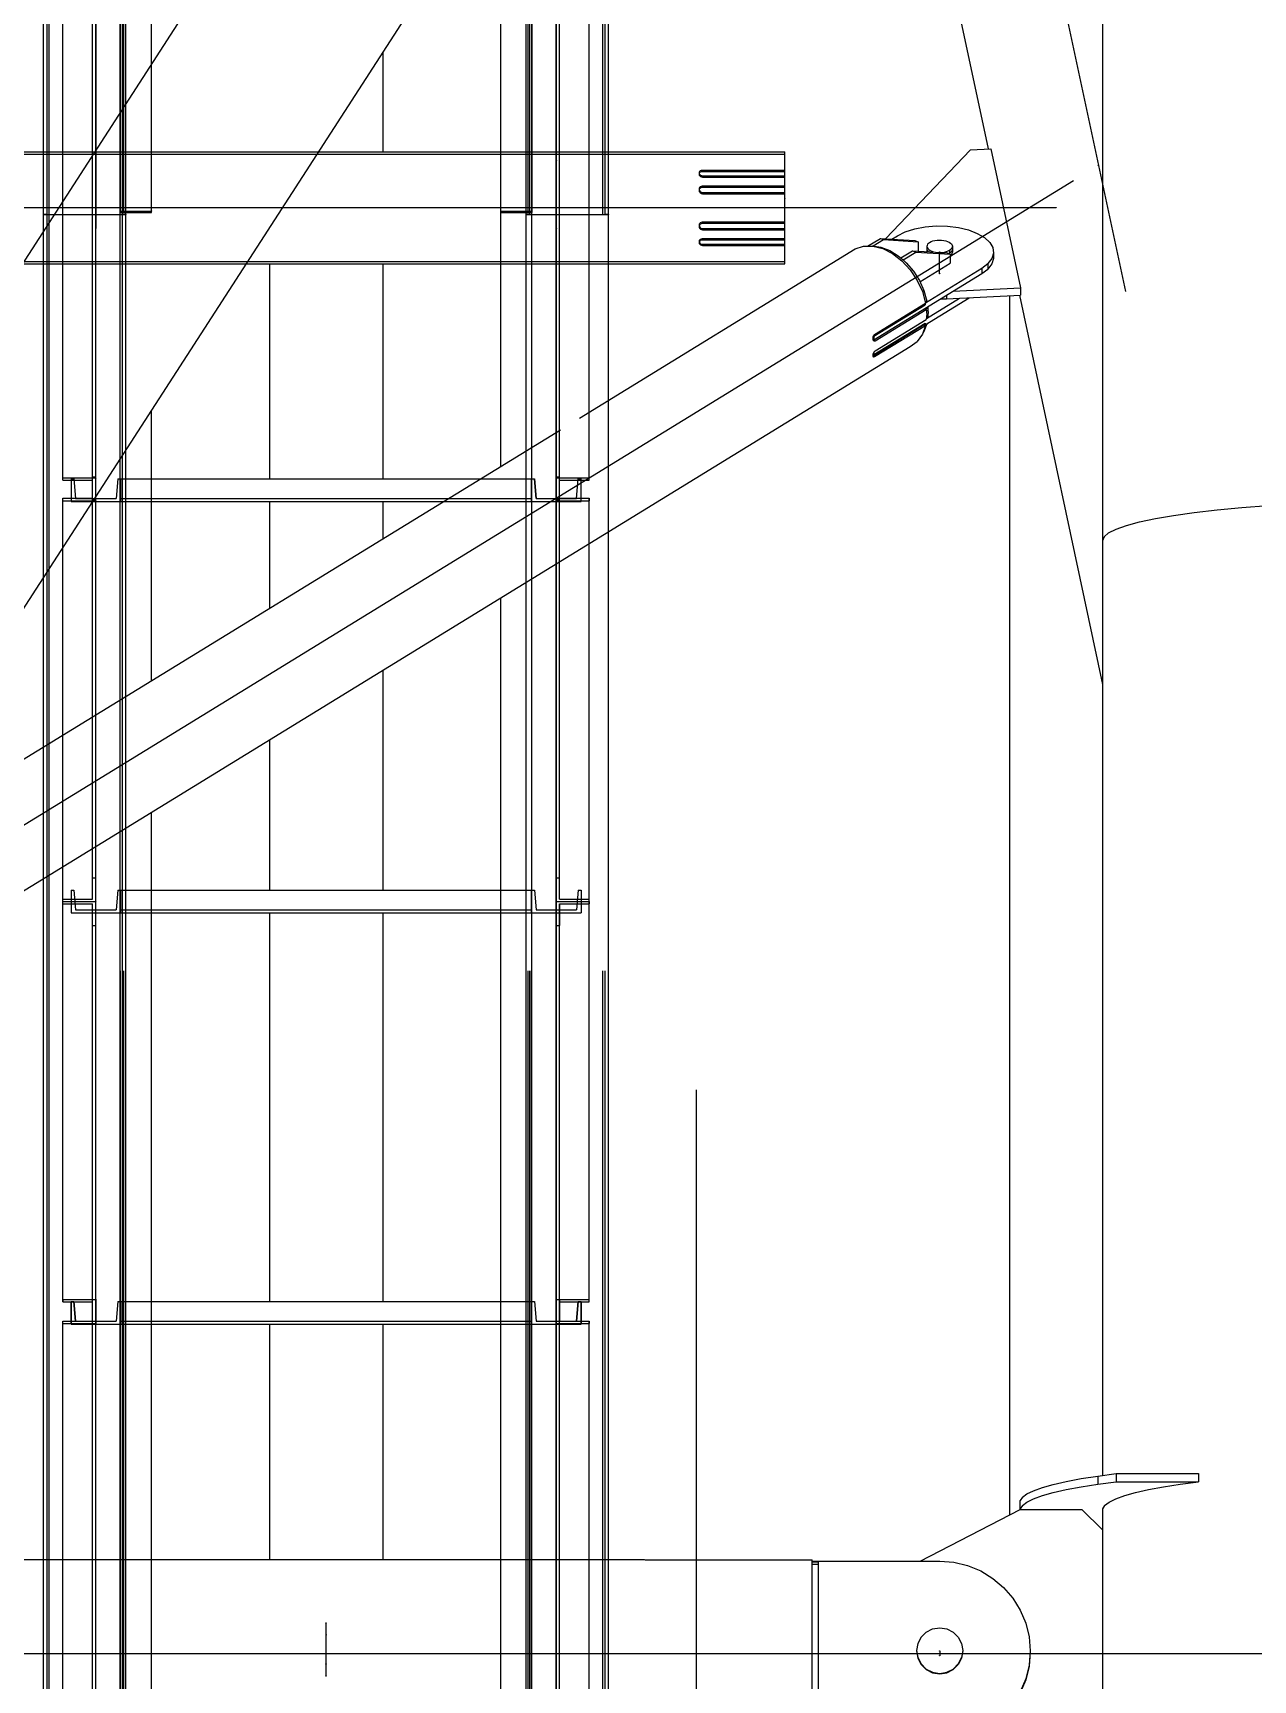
# Model space of a CAD drawing. Header units: millimetres. Extents: x 150209.93 to 150215.05, y 136675.65 to 136679.93.
# Drawn here: x 150213.5472 to 150213.6065, y 136678.7776 to 136678.8577 of the extents above; entities that cross this region are included whole.
import ezdxf

# ---------------------------------------------------------------- set-up
doc = ezdxf.new("R2010")
doc.units = ezdxf.units.MM
doc.header["$LTSCALE"] = 0.25
for name, pattern in [('CENTER', [50.8, 31.75, -6.35, 6.35, -6.35]), ('XKITLINE00', [0]), ('XKITLINE02', [4, 2, -2]), ('XKITLINE03', [6, 3, -1, 1, -1])]:
    doc.linetypes.add(name, pattern=pattern)

# ---------------------------------------------------------------- blocks, each defined once
blk = doc.blocks.new('çatıı')
at = {"color": 116, "linetype": 'XKITLINE02', "true_color": 0x136734}
for p, q in [((23097.15, 16090.12), (23097.15, 17150.24)), ((23097.68, 16090.06), (23097.68, 17150.18)), ((23114.92, 16090.06), (23114.92, 17150.18)), ((23115, 16090.89), (23115, 17151.06)), ((23115, 16090.52), (23115, 17150.7)), ((23115.45, 16090.12), (23115.45, 17150.24)), ((23115.85, 16090.86), (23115.85, 17151.04)), ((23115.85, 16090.55), (23115.85, 17150.72)), ((23122.5, 16090.87), (23122.5, 17150.72)), ((23207.5, 16090.89), (23207.47, 17151.06)), ((23207.5, 16090.54), (23207.47, 17150.72)), ((23207.5, 16090.87), (23207.47, 17150.72)), ((23214.15, 16090.86), (23214.12, 17151.04)), ((23214.15, 16090.55), (23214.12, 17150.73)), ((23214.53, 16090.12), (23214.53, 17150.24)), ((23215, 16090.52), (23214.96, 17150.7)), ((23215, 16090.89), (23214.97, 17151.06)), ((23215.06, 16090.06), (23215.06, 17150.18)), ((23232.3, 16090.06), (23232.3, 17150.18)), ((23232.83, 16090.12), (23232.83, 17150.24)), ((23101, 16025.47), (23101, 16143.63)), ((23108.2, 16020.76), (23108.2, 16143.1)), ((23109, 16020.76), (23109, 16143.63)), ((23220.98, 16020.76), (23220.98, 16141.54)), ((23221.78, 16020.76), (23221.78, 16143.1)), ((23228.98, 16025.47), (23228.98, 16143.63)), ((23122.5, 16090.52), (23122.5, 16126.61)), ((23116.3, 16090.05), (23116.3, 16117.02)), ((23053.45, 16104.71), (23276.53, 16104.71)), ((23096.3, 16105.31), (23163.13, 16105.31)), ((23207.49, 16105.31), (23233.68, 16105.31)), ((23255.84, 16100.56), (23255.72, 16100.37)), ((23255.84, 16100.56), (23256.03, 16100.71)), ((23256.03, 16100.71), (23256.26, 16100.8)), ((23256.26, 16100.8), (23256.53, 16100.84)), ((23256.26, 16100.5), (23256.53, 16100.53)), ((23256.53, 16100.84), (23276.53, 16100.84)), ((23256.53, 16100.84), (23256.53, 16100.53)), ((23256.53, 16100.53), (23276.53, 16100.53)), ((23255.72, 16100.37), (23255.68, 16100.15)), ((23255.68, 16100.15), (23255.72, 16099.94)), ((23255.68, 16100.15), (23255.68, 16099.86)), ((23255.72, 16100.08), (23255.68, 16099.86)), ((23255.68, 16099.86), (23255.72, 16099.64)), ((23255.84, 16100.27), (23255.72, 16100.08)), ((23255.72, 16099.94), (23255.84, 16099.74)), ((23255.84, 16099.45), (23255.72, 16099.64)), ((23255.84, 16096.68), (23255.72, 16096.46)), ((23255.84, 16100.27), (23255.99, 16100.4)), ((23255.84, 16099.74), (23256.03, 16099.59)), ((23255.84, 16099.45), (23256.03, 16099.3)), ((23255.84, 16096.68), (23256.03, 16096.86)), ((23255.84, 16096.39), (23256.03, 16096.56)), ((23255.99, 16100.4), (23256.03, 16100.42)), ((23256.03, 16100.42), (23256.26, 16100.5)), ((23256.03, 16099.59), (23256.26, 16099.49)), ((23256.03, 16099.3), (23256.26, 16099.2)), ((23256.03, 16096.86), (23256.26, 16096.97)), ((23256.03, 16096.56), (23256.26, 16096.68)), ((23256.26, 16099.49), (23256.53, 16099.45)), ((23256.26, 16099.49), (23256.26, 16099.2)), ((23256.26, 16099.2), (23256.53, 16099.16)), ((23256.26, 16096.97), (23256.53, 16097.01)), ((23256.26, 16096.97), (23256.26, 16096.68)), ((23256.26, 16096.68), (23256.53, 16096.72)), ((23256.53, 16099.45), (23276.53, 16099.45)), ((23256.53, 16099.45), (23256.53, 16099.16)), ((23256.53, 16099.16), (23276.53, 16099.16)), ((23256.53, 16097.01), (23256.53, 16096.72)), ((23256.53, 16097.01), (23276.53, 16097.01)), ((23256.53, 16096.72), (23276.53, 16096.72)), ((23276.53, 16093.94), (23276.53, 16099.56)), ((23255.72, 16096.46), (23255.68, 16096.22)), ((23255.68, 16096.22), (23255.68, 16095.93)), ((23255.68, 16096.22), (23255.72, 16095.97)), ((23255.72, 16096.17), (23255.68, 16095.93)), ((23255.68, 16095.93), (23255.72, 16095.68)), ((23255.84, 16096.39), (23255.72, 16096.17)), ((23255.72, 16095.97), (23255.84, 16095.75)), ((23255.72, 16095.68), (23255.84, 16095.46)), ((23255.84, 16095.75), (23256.03, 16095.58)), ((23255.84, 16095.46), (23255.99, 16095.32)), ((23255.99, 16095.32), (23256.03, 16095.28)), ((23256.03, 16095.58), (23256.26, 16095.49)), ((23256.03, 16095.28), (23256.26, 16095.16)), ((23256.26, 16095.49), (23256.53, 16095.42)), ((23256.26, 16095.16), (23256.53, 16095.11)), ((23256.53, 16095.42), (23256.53, 16095.11)), ((23256.53, 16095.42), (23276.53, 16095.42)), ((23256.53, 16095.11), (23276.53, 16095.11)), ((23276.53, 16090.92), (23276.53, 16095.11)), ((23276.53, 16093.94), (23276.53, 16093.84)), ((23096.3, 16090.12), (23097.15, 16090.12)), ((23096.3, 16090.12), (23096.3, 16090.05)), ((23096.3, 16090.12), (23097.15, 16090.12)), ((23096.3, 16090.12), (23096.3, 16090.05)), ((23097.15, 16090.12), (23097.68, 16090.06)), ((23097.15, 16090.12), (23097.68, 16090.06)), ((23097.15, 15700.4), (23097.15, 16090.12)), ((23097.68, 16090.06), (23114.92, 16090.06)), ((23097.68, 16090.06), (23114.92, 16090.06)), ((23097.68, 15699.87), (23097.68, 16090.06)), ((23098.87, 16090.05), (23116.3, 16090.05)), ((23098.87, 16090.05), (23116.3, 16090.05)), ((23114.92, 16090.06), (23115.45, 16090.12)), ((23114.92, 16090.06), (23115.45, 16090.12)), ((23114.92, 15682.64), (23114.92, 16090.06)), ((23115, 16090.89), (23122.5, 16090.89)), ((23115, 16090.89), (23115, 16090.52)), ((23115, 15406.22), (23115, 16090.89)), ((23115, 16090.89), (23122.5, 16090.89)), ((23115, 16090.52), (23122.5, 16090.52)), ((23115.45, 16090.12), (23116.3, 16090.12)), ((23115.45, 16090.12), (23116.3, 16090.12)), ((23115.45, 15682.1), (23115.45, 16090.12)), ((23115.85, 15406.22), (23115.85, 16090.89)), ((23115.85, 16090.86), (23122.5, 16090.87)), ((23115.85, 16090.86), (23115.85, 16090.55)), ((23115.85, 16090.55), (23122.5, 16090.54)), ((23116.3, 16090.12), (23116.3, 16090.05)), ((23116.3, 15940.91), (23116.3, 16090.12)), ((23122.5, 16090.89), (23122.5, 16090.87)), ((23122.5, 15406.22), (23122.5, 16090.89)), ((23122.5, 16090.54), (23122.5, 16090.52)), ((23207.48, 16090.89), (23214.98, 16090.89)), ((23207.5, 16090.89), (23207.5, 16090.87)), ((23207.5, 16090.89), (23215, 16090.89)), ((23207.5, 16090.87), (23214.15, 16090.86)), ((23207.5, 16090.54), (23214.15, 16090.55)), ((23207.5, 16090.54), (23207.5, 16090.52)), ((23213.68, 16090.52), (23215, 16090.52)), ((23213.68, 16090.12), (23214.53, 16090.12)), ((23213.68, 16090.12), (23213.68, 16090.05)), ((23213.68, 16090.12), (23214.53, 16090.12)), ((23213.68, 16090.05), (23213.68, 16090.12)), ((23214.13, 15406.22), (23214.13, 16090.89)), ((23214.15, 16090.86), (23214.15, 16090.55)), ((23214.53, 16090.12), (23215.06, 16090.06)), ((23214.53, 16090.12), (23215.06, 16090.06)), ((23214.53, 15406.22), (23214.53, 16090.12)), ((23214.98, 15406.22), (23214.98, 16090.89)), ((23215, 16090.89), (23215, 16090.52)), ((23215.06, 16090.06), (23232.3, 16090.06)), ((23215.06, 16090.06), (23232.3, 16090.06)), ((23215.06, 15406.22), (23215.06, 16090.06)), ((23232.3, 16090.06), (23232.83, 16090.12)), ((23232.3, 16090.06), (23232.83, 16090.12)), ((23232.3, 15406.22), (23232.3, 16090.06)), ((23232.83, 16090.12), (23233.68, 16090.12)), ((23232.83, 16090.12), (23233.68, 16090.12)), ((23232.83, 15406.22), (23232.83, 16090.12)), ((23233.68, 16090.12), (23233.68, 16090.05)), ((23233.68, 16090.05), (23233.68, 16090.12)), ((23276.53, 16090.89), (23276.53, 16090.92)), ((23276.53, 16087.94), (23276.53, 16089.52)), ((23096.3, 16001.91), (23096.3, 16086.07)), ((23255.72, 16087.68), (23255.68, 16087.44)), ((23255.68, 16087.44), (23255.7, 16087.29)), ((23255.68, 16087.44), (23255.68, 16087.14)), ((23255.72, 16087.68), (23255.84, 16087.9)), ((23255.84, 16087.9), (23255.99, 16088.04)), ((23256.03, 16088.08), (23255.99, 16088.04)), ((23256.03, 16088.08), (23256.26, 16088.2)), ((23256.26, 16088.2), (23256.53, 16088.25)), ((23256.53, 16088.25), (23276.53, 16088.25)), ((23256.53, 16088.25), (23256.53, 16087.94)), ((23276.53, 16086.65), (23276.53, 16086.71)), ((23255.72, 16083.72), (23255.68, 16083.5)), ((23255.68, 16083.5), (23255.7, 16083.36)), ((23255.68, 16083.5), (23255.68, 16083.21)), ((23255.84, 16083.91), (23255.72, 16083.72)), ((23255.84, 16083.91), (23256.03, 16084.07)), ((23256.01, 16082.66), (23256.03, 16082.65)), ((23256.03, 16084.07), (23256.26, 16084.16)), ((23256.26, 16084.16), (23256.53, 16084.2)), ((23256.26, 16084.16), (23256.26, 16083.87)), ((23256.53, 16084.2), (23276.53, 16084.2)), ((23256.53, 16084.2), (23256.53, 16083.91)), ((23276.53, 16083.91), (23276.53, 16084.15)), ((23053.45, 16078.65), (23276.53, 16078.65)), ((23091.12, 16078.05), (23145.51, 16078.05)), ((23207.48, 16078.05), (23233.68, 16078.05)), ((23276.53, 16079.06), (23276.53, 16079.15)), ((23233.68, 16012.92), (23233.68, 16041.92)), ((23213.68, 16000.65), (23213.68, 16032.63)), ((23207.48, 15406.22), (23207.48, 16028.83)), ((23101, 16026), (23109, 16026)), ((23101, 16025.47), (23108.2, 16025.47)), ((23103, 16025.78), (23103.68, 16025.78)), ((23103, 16025.78), (23103, 16020.28)), ((23103, 16025.78), (23103, 16020.28)), ((23103.68, 16025.78), (23104.06, 16020.98)), ((23103.68, 16025.78), (23104.06, 16020.98)), ((23108.2, 15923.61), (23108.2, 16026.28)), ((23108.2, 16026.28), (23109, 16026.28)), ((23109, 15923.03), (23109, 16026.28)), ((23114.32, 16025.78), (23113.94, 16020.98)), ((23114.32, 16025.78), (23113.94, 16020.98)), ((23114.32, 16025.78), (23115, 16025.78)), ((23115, 16025.78), (23115, 16020.28)), ((23115, 16025.78), (23115, 16020.28)), ((23115, 16020.28), (23115, 16025.78)), ((23115, 16025.78), (23122.5, 16025.78)), ((23202.51, 16025.78), (23214.98, 16025.78)), ((23214.98, 16020.28), (23214.98, 16025.78)), ((23214.98, 16025.78), (23215.66, 16025.78)), ((23214.98, 16020.28), (23214.98, 16025.78)), ((23214.98, 16020.28), (23214.98, 16025.78)), ((23215.66, 16025.78), (23216.04, 16020.98)), ((23216.04, 16020.98), (23215.66, 16025.78)), ((23220.98, 16020.48), (23220.98, 16026.28)), ((23220.98, 16026.28), (23221.78, 16026.28)), ((23220.98, 15928.83), (23220.98, 16026.28)), ((23220.98, 16026), (23228.98, 16026)), ((23221.78, 16021.06), (23221.78, 16026.28)), ((23221.78, 15923.61), (23221.78, 16026.28)), ((23221.78, 16025.47), (23228.98, 16025.47)), ((23225.92, 16020.98), (23226.3, 16025.78)), ((23225.92, 16020.98), (23226.3, 16025.78)), ((23226.3, 16025.78), (23226.98, 16025.78)), ((23226.98, 16020.28), (23226.98, 16025.78)), ((23226.98, 16020.28), (23226.98, 16025.78)), ((23101, 15923.03), (23101, 16021.06)), ((23101, 16021.06), (23108.2, 16021.06)), ((23101, 16020.47), (23109, 16020.47)), ((23104.06, 16020.98), (23113.94, 16020.98)), ((23108.2, 16020.76), (23109, 16020.76)), ((23115, 16020.98), (23214.98, 16020.98)), ((23216.04, 16020.98), (23225.92, 16020.98)), ((23220.98, 16020.76), (23221.78, 16020.76)), ((23220.98, 16020.48), (23228.98, 16020.48)), ((23220.98, 15923.03), (23220.98, 16020.48)), ((23221.78, 16021.06), (23228.98, 16021.06)), ((23228.98, 16021.06), (23228.98, 16020.48)), ((23228.98, 15923.03), (23228.98, 16021.06)), ((23103, 16020.28), (23115, 16020.28)), ((23115, 16020.28), (23122.5, 16020.28)), ((23193.54, 16020.28), (23214.98, 16020.28)), ((23214.98, 16020.28), (23226.98, 16020.28)), ((23122.5, 15406.22), (23122.5, 15976.69)), ((23116.3, 15940.91), (23116.3, 15972.89)), ((23096.3, 15928.64), (23096.3, 15960.62)), ((23108.2, 15928.83), (23109, 15928.83)), ((23220.98, 15928.83), (23220.98, 15923.03)), ((23220.98, 15928.83), (23221.78, 15928.83)), ((23103, 15925.78), (23103.68, 15925.78)), ((23103, 15925.78), (23103, 15920.28)), ((23103, 15925.78), (23103, 15920.28)), ((23103.68, 15925.78), (23104.06, 15920.98)), ((23103.68, 15925.78), (23104.06, 15920.98)), ((23114.32, 15925.78), (23113.94, 15920.98)), ((23114.32, 15925.78), (23113.94, 15920.98)), ((23114.32, 15925.78), (23115, 15925.78)), ((23115, 15925.78), (23115, 15920.28)), ((23115, 15925.78), (23115, 15920.28)), ((23115, 15920.28), (23115, 15925.78)), ((23115, 15925.78), (23122.5, 15925.78)), ((23207.48, 15925.78), (23214.98, 15925.78)), ((23214.98, 15925.78), (23214.98, 15920.28)), ((23214.98, 15925.78), (23215.66, 15925.78)), ((23214.98, 15925.78), (23214.98, 15920.28)), ((23214.98, 15920.28), (23214.98, 15925.78)), ((23215.66, 15925.78), (23216.04, 15920.98)), ((23215.66, 15925.78), (23216.04, 15920.98)), ((23226.3, 15925.78), (23225.92, 15920.98)), ((23226.3, 15925.78), (23225.92, 15920.98)), ((23226.3, 15925.78), (23226.98, 15925.78)), ((23226.98, 15925.78), (23226.98, 15920.28)), ((23226.98, 15925.78), (23226.98, 15920.28)), ((23101, 15923.61), (23108.2, 15923.61)), ((23101, 15825.71), (23101, 15923.03)), ((23101, 15923.03), (23109, 15923.03)), ((23101, 15923.03), (23109, 15923.03)), ((23101, 15922.44), (23108.2, 15922.44)), ((23104.06, 15920.98), (23113.94, 15920.98)), ((23108.2, 15820.46), (23108.2, 15922.44)), ((23109, 15820.46), (23109, 15923.03)), ((23115, 15920.98), (23214.98, 15920.98)), ((23216.04, 15920.98), (23225.92, 15920.98)), ((23220.98, 15917.2), (23220.98, 15923.03)), ((23220.98, 15923.03), (23228.98, 15923.03)), ((23220.98, 15923.03), (23228.98, 15923.03)), ((23220.98, 15820.46), (23220.98, 15920.98)), ((23221.78, 15923.61), (23228.98, 15923.61)), ((23221.78, 15922.44), (23221.78, 15917.2)), ((23221.78, 15922.44), (23228.98, 15922.44)), ((23221.78, 15820.46), (23221.78, 15922.44)), ((23228.98, 15923.03), (23228.98, 15922.44)), ((23228.98, 15825.71), (23228.98, 15923.03)), ((23103, 15920.28), (23115, 15920.28)), ((23108.2, 15917.2), (23109, 15917.2)), ((23115, 15920.28), (23122.5, 15920.28)), ((23207.48, 15920.28), (23214.98, 15920.28)), ((23214.98, 15920.28), (23226.98, 15920.28)), ((23220.98, 15917.2), (23221.78, 15917.2)), ((23101, 15826.29), (23101, 15825.71)), ((23101, 15826.29), (23109, 15826.29)), ((23101, 15825.71), (23108.2, 15825.71)), ((23103, 15825.78), (23103.68, 15825.78)), ((23103, 15825.78), (23103, 15820.28)), ((23103, 15820.28), (23103, 15825.78)), ((23103.68, 15825.78), (23104.06, 15820.98)), ((23104.06, 15820.98), (23103.68, 15825.78)), ((23108.2, 15723.61), (23108.2, 15826.28)), ((23108.2, 15826.28), (23109, 15826.28)), ((23108.2, 15820.46), (23108.2, 15825.71)), ((23109, 15826.29), (23109, 15820.46)), ((23109, 15723.03), (23109, 15826.28)), ((23114.32, 15825.78), (23113.94, 15820.98)), ((23114.32, 15825.78), (23113.94, 15820.98)), ((23114.32, 15825.78), (23115, 15825.78)), ((23115, 15825.78), (23115, 15820.28)), ((23115, 15825.78), (23115, 15820.28)), ((23115, 15820.28), (23115, 15825.78)), ((23115, 15825.78), (23122.5, 15825.78)), ((23207.48, 15825.78), (23214.98, 15825.78)), ((23214.98, 15825.78), (23214.98, 15820.28)), ((23214.98, 15825.78), (23215.66, 15825.78)), ((23214.98, 15825.78), (23214.98, 15820.28)), ((23214.98, 15820.28), (23214.98, 15825.78)), ((23215.66, 15825.78), (23216.04, 15820.98)), ((23215.66, 15825.78), (23216.04, 15820.98)), ((23220.98, 15826.29), (23228.98, 15826.29)), ((23220.98, 15826.28), (23220.98, 15820.48)), ((23220.98, 15826.28), (23221.78, 15826.28)), ((23220.98, 15727.93), (23220.98, 15826.28)), ((23221.78, 15826.28), (23221.78, 15821.06)), ((23221.78, 15723.61), (23221.78, 15826.28)), ((23221.78, 15825.71), (23228.98, 15825.71)), ((23225.92, 15820.98), (23226.3, 15825.78)), ((23226.3, 15825.78), (23225.92, 15820.98)), ((23226.3, 15825.78), (23226.98, 15825.78)), ((23226.98, 15820.28), (23226.98, 15825.78)), ((23226.98, 15825.78), (23226.98, 15820.28)), ((23101, 15723.03), (23101, 15821.06)), ((23101, 15821.06), (23108.2, 15821.06)), ((23101, 15820.47), (23109, 15820.47)), ((23103, 15820.28), (23115, 15820.28)), ((23104.06, 15820.98), (23113.94, 15820.98)), ((23108.2, 15820.46), (23109, 15820.46)), ((23115, 15820.98), (23214.98, 15820.98)), ((23115, 15820.28), (23122.5, 15820.28)), ((23207.48, 15820.28), (23214.98, 15820.28)), ((23214.98, 15820.28), (23226.98, 15820.28)), ((23216.04, 15820.98), (23225.92, 15820.98)), ((23220.98, 15820.48), (23228.98, 15820.48)), ((23220.98, 15723.03), (23220.98, 15820.48)), ((23220.98, 15820.46), (23221.78, 15820.46)), ((23221.78, 15821.06), (23228.98, 15821.06)), ((23228.98, 15821.06), (23228.98, 15820.48)), ((23228.98, 15723.03), (23228.98, 15821.06)), ((23096.3, 15717.45), (23096.3, 15763.1)), ((23116.3, 15717.45), (23116.3, 15763.1)), ((23122.5, 15717.45), (23122.5, 15763.1)), ((23207.48, 15406.22), (23207.48, 15763.1)), ((23213.68, 15717.45), (23213.68, 15763.1)), ((23233.68, 15717.45), (23233.68, 15763.1))]:
    blk.add_line(p, q, dxfattribs=at)
at = {"color": 1, "linetype": 'XKITLINE03'}
for p, q in [((23109, 17151.1), (23109, 16086.72)), ((23115, 16090.89), (23115, 17151.06)), ((23214.97, 17151.06), (23215, 16090.89)), ((23220.98, 17151.1), (23220.98, 16086.72)), ((23109, 16026), (23109, 16143.63)), ((23220.98, 16143.63), (23220.98, 16026)), ((23220.98, 16103.17), (23220.98, 15406.22)), ((23342.49, 16091.68), (22987.49, 16091.68)), ((23122.5, 15406.22), (23122.5, 16090.89)), ((23214.98, 16090.89), (23214.98, 15406.22)), ((23109, 15923.03), (23109, 16020.47)), ((23220.98, 16020.48), (23220.98, 15923.03)), ((23115, 16020.28), (23115, 16020.28)), ((23115, 16020.28), (23214.98, 16020.28)), ((23214.98, 16020.28), (23214.98, 16020.28)), ((23109, 15826.29), (23109, 15923.03)), ((23220.98, 15923.03), (23220.98, 15826.29)), ((23115, 15920.28), (23115, 15920.28)), ((23115, 15920.28), (23214.98, 15920.28)), ((23214.98, 15920.28), (23214.98, 15920.28)), ((23109, 15723.03), (23109, 15820.47)), ((23115, 15820.28), (23115, 15820.28)), ((23115, 15820.28), (23214.98, 15820.28)), ((23214.98, 15820.28), (23214.98, 15820.28)), ((23220.98, 15820.48), (23220.98, 15723.03))]:
    blk.add_line(p, q, dxfattribs=at)
at = {"color": 8, "linetype": 'CENTER'}
for p, q in [((23255, 16877.2), (23255, 15209.12)), ((23430, 16560.27), (22900, 15740.27)), ((23255, 16560.27), (23430, 15740.27)), ((22920.61, 15836.85), (23352.8, 16101.99)), ((23314.19, 16075.68), (23314.19, 16080.93)), ((23165, 15737.67), (23165, 15747.65)), ((23165, 15734.79), (23165, 15744.77)), ((22900, 15740.27), (23430, 15740.27)), ((23314.2, 15740.85), (23314.2, 15739.7))]:
    blk.add_line(p, q, dxfattribs=at)
at = {"color": 7, "linetype": 'XKITLINE00'}
for p, q in [((23096.3, 16090.05), (23096.3, 16537.43)), ((23116.3, 16117.02), (23116.3, 16537.43)), ((23122.5, 16126.61), (23122.5, 16537.43)), ((23233.68, 16090.05), (23233.68, 16214.46)), ((23213.68, 16090.05), (23213.68, 16183.52)), ((23207.5, 16090.52), (23207.49, 16173.95)), ((23053.45, 16105.31), (23096.3, 16105.31)), ((23163.13, 16105.31), (23207.49, 16105.31)), ((23233.68, 16105.31), (23276.53, 16105.31)), ((23276.53, 16086.65), (23276.53, 16105.31)), ((23096.3, 16090.05), (23098.87, 16090.05)), ((23096.3, 16090.05), (23098.87, 16090.05)), ((23096.3, 16086.07), (23096.3, 16090.05)), ((23207.48, 16090.89), (23213.68, 16090.89)), ((23207.48, 16028.83), (23207.48, 16090.89)), ((23207.5, 16090.52), (23213.68, 16090.52)), ((23213.68, 16090.05), (23233.68, 16090.05)), ((23213.68, 16090.05), (23233.68, 16090.05)), ((23213.68, 16032.63), (23213.68, 16090.05)), ((23233.68, 16041.92), (23233.68, 16090.05)), ((23255.72, 16087.39), (23255.68, 16087.14)), ((23255.68, 16087.14), (23255.72, 16086.9)), ((23255.7, 16087.29), (23255.72, 16087.19)), ((23255.84, 16087.61), (23255.72, 16087.39)), ((23255.72, 16087.19), (23255.84, 16086.97)), ((23255.72, 16086.9), (23255.84, 16086.68)), ((23255.84, 16087.61), (23256.03, 16087.78)), ((23255.84, 16086.97), (23256.03, 16086.8)), ((23255.84, 16086.68), (23256.03, 16086.51)), ((23256.03, 16087.78), (23256.26, 16087.88)), ((23256.03, 16086.8), (23256.26, 16086.68)), ((23256.03, 16086.51), (23256.26, 16086.39)), ((23256.26, 16087.88), (23256.53, 16087.94)), ((23256.26, 16086.68), (23256.53, 16086.65)), ((23256.26, 16086.68), (23256.26, 16086.39)), ((23256.26, 16086.39), (23256.53, 16086.35)), ((23256.53, 16087.94), (23276.53, 16087.94)), ((23256.53, 16086.65), (23276.53, 16086.65)), ((23256.53, 16086.65), (23256.53, 16086.35)), ((23256.53, 16086.35), (23276.53, 16086.35)), ((23276.53, 16083.91), (23276.53, 16086.65)), ((23255.72, 16083.43), (23255.68, 16083.21)), ((23255.68, 16083.21), (23255.72, 16082.99)), ((23255.7, 16083.36), (23255.72, 16083.29)), ((23255.84, 16083.62), (23255.72, 16083.43)), ((23255.72, 16083.29), (23255.84, 16083.09)), ((23255.72, 16082.99), (23255.84, 16082.8)), ((23255.84, 16083.62), (23256.03, 16083.77)), ((23255.84, 16083.09), (23255.99, 16082.97)), ((23255.84, 16082.8), (23256.01, 16082.66)), ((23255.99, 16082.97), (23256.03, 16082.94)), ((23256.03, 16083.77), (23256.26, 16083.87)), ((23256.03, 16082.94), (23256.26, 16082.86)), ((23256.03, 16082.65), (23256.26, 16082.56)), ((23256.26, 16083.87), (23256.53, 16083.91)), ((23256.26, 16082.86), (23256.53, 16082.83)), ((23256.26, 16082.56), (23256.53, 16082.52)), ((23256.53, 16083.91), (23276.53, 16083.91)), ((23256.53, 16082.83), (23276.53, 16082.83)), ((23256.53, 16082.83), (23256.53, 16082.52)), ((23256.53, 16082.52), (23276.53, 16082.52)), ((23276.53, 16082.83), (23276.53, 16083.91)), ((23276.53, 16079.06), (23276.53, 16082.83)), ((23145.51, 16078.05), (23207.48, 16078.05)), ((23233.68, 16078.05), (23276.53, 16078.05)), ((23276.53, 16078.05), (23276.53, 16079.06)), ((23122.5, 15976.69), (23122.5, 16042.45)), ((23116.3, 15972.89), (23116.3, 16032.86)), ((23122.5, 16025.78), (23202.51, 16025.78)), ((23122.5, 16020.28), (23193.54, 16020.28)), ((23233.68, 15763.1), (23233.68, 16012.92)), ((23096.3, 15960.62), (23096.3, 16001.91)), ((23213.68, 15763.1), (23213.68, 16000.65)), ((23207.48, 15763.1), (23207.48, 15996.85)), ((23122.5, 15763.1), (23122.5, 15944.72)), ((23116.3, 15763.1), (23116.3, 15940.91)), ((23096.3, 15763.1), (23096.3, 15928.64)), ((23122.5, 15925.78), (23207.48, 15925.78)), ((23122.5, 15920.28), (23207.48, 15920.28)), ((23122.5, 15825.78), (23207.48, 15825.78)), ((23122.5, 15820.28), (23207.48, 15820.28))]:
    blk.add_line(p, q, dxfattribs=at)
at = {"color": 8, "linetype": 'XKITLINE00'}
for p, q in [((23283.76, 16376.1), (23007.61, 15948.85)), ((23353.8, 16356.06), (23353.8, 16010.75)), ((23322.21, 16351.44), (23046.06, 15924.18)), ((23319.13, 16138.22), (23326.01, 16105.98)), ((23178.8, 16129.55), (23178.8, 16105.31)), ((23321.69, 16105.76), (23301, 16084.17)), ((23321.69, 16105.76), (23326.66, 16106.01)), ((23326.66, 16106.01), (23333.88, 16072.21)), ((23302.6, 16084.06), (23303.92, 16084.87)), ((23303.92, 16084.87), (23305.84, 16085.82)), ((23305.84, 16085.82), (23308.12, 16086.56)), ((23308.12, 16086.56), (23310.66, 16087.05)), ((23310.66, 16087.05), (23313.36, 16087.27)), ((23313.36, 16087.27), (23316.1, 16087.22)), ((23316.1, 16087.22), (23318.75, 16086.89)), ((23318.75, 16086.89), (23321.2, 16086.3)), ((23321.2, 16086.3), (23323.35, 16085.47)), ((23323.35, 16085.47), (23325.1, 16084.45)), ((23226.63, 16040.57), (23293.68, 16081.71)), ((23293.68, 16081.71), (23295.71, 16082.35)), ((23295.71, 16082.35), (23297.97, 16082.36)), ((23296.68, 16082.36), (23299.77, 16084.25)), ((23296.98, 16082.36), (23297.83, 16082.44)), ((23297.83, 16082.44), (23299.91, 16082.13)), ((23297.97, 16082.36), (23300.36, 16081.75)), ((23298.05, 16082.41), (23300.55, 16083.95)), ((23299.77, 16084.25), (23308.14, 16083.7)), ((23299.77, 16084.25), (23300.55, 16083.95)), ((23299.91, 16082.13), (23302.04, 16081.31)), ((23300.36, 16081.75), (23302.74, 16080.53)), ((23300.55, 16083.95), (23308.93, 16083.4)), ((23302.04, 16081.31), (23304.13, 16080.02)), ((23302.74, 16080.53), (23305, 16078.78)), ((23304.75, 16079.48), (23307.61, 16081.23)), ((23305.29, 16079.03), (23308.39, 16080.93)), ((23307.61, 16081.23), (23315.98, 16080.69)), ((23307.61, 16081.23), (23308.39, 16080.93)), ((23308.14, 16083.7), (23308.93, 16083.4)), ((23308.39, 16080.93), (23316.77, 16080.39)), ((23308.83, 16081.15), (23308.93, 16081.22)), ((23308.93, 16083.4), (23308.93, 16081.22)), ((23311.13, 16082.54), (23311.09, 16082.28)), ((23311.09, 16082.28), (23311.16, 16082.02)), ((23311.09, 16082.28), (23311.09, 16081.58)), ((23311.09, 16081.58), (23311.09, 16081.01)), ((23311.09, 16081.58), (23311.16, 16081.32)), ((23311.09, 16081.58), (23311.16, 16081.32)), ((23311.25, 16082.8), (23311.13, 16082.54)), ((23311.16, 16082.02), (23311.31, 16081.77)), ((23311.16, 16081.32), (23311.31, 16081.07)), ((23311.16, 16081.32), (23311.31, 16081.07)), ((23311.47, 16083.04), (23311.25, 16082.8)), ((23311.31, 16081.77), (23311.55, 16081.54)), ((23311.31, 16081.07), (23311.4, 16080.99)), ((23311.31, 16081.07), (23311.4, 16080.99)), ((23311.47, 16083.04), (23311.76, 16083.26)), ((23311.55, 16081.54), (23311.88, 16081.32)), ((23311.76, 16083.26), (23312.13, 16083.45)), ((23311.88, 16081.32), (23312.27, 16081.14)), ((23312.13, 16083.45), (23312.57, 16083.61)), ((23312.27, 16081.14), (23312.72, 16081)), ((23312.27, 16081.14), (23312.27, 16080.93)), ((23312.57, 16083.61), (23313.05, 16083.72)), ((23312.72, 16081), (23313.22, 16080.9)), ((23313.05, 16083.72), (23313.57, 16083.8)), ((23313.22, 16080.9), (23313.74, 16080.84)), ((23313.57, 16083.8), (23314.1, 16083.83)), ((23313.74, 16080.84), (23314.28, 16080.82)), ((23314.1, 16083.83), (23314.64, 16083.81)), ((23314.28, 16080.82), (23314.82, 16080.85)), ((23314.64, 16083.81), (23315.17, 16083.75)), ((23314.82, 16080.85), (23315.34, 16080.93)), ((23315.17, 16083.75), (23315.67, 16083.65)), ((23315.34, 16080.93), (23315.82, 16081.04)), ((23315.67, 16083.65), (23316.12, 16083.51)), ((23315.82, 16081.04), (23316.25, 16081.2)), ((23315.98, 16080.69), (23316.77, 16080.39)), ((23316.12, 16083.51), (23316.51, 16083.32)), ((23316.25, 16081.2), (23316.62, 16081.39)), ((23316.35, 16080.55), (23316.62, 16080.69)), ((23316.35, 16080.55), (23316.62, 16080.69)), ((23316.51, 16083.32), (23316.83, 16083.11)), ((23316.62, 16081.39), (23316.92, 16081.61)), ((23316.62, 16081.39), (23316.62, 16080.69)), ((23316.62, 16080.69), (23316.92, 16080.91)), ((23316.62, 16080.69), (23316.92, 16080.91)), ((23316.62, 16080.69), (23316.62, 16080.44)), ((23316.83, 16083.11), (23317.07, 16082.88)), ((23317.14, 16081.85), (23316.92, 16081.61)), ((23317.14, 16081.15), (23316.92, 16080.91)), ((23317.14, 16081.15), (23316.92, 16080.91)), ((23317.07, 16082.88), (23317.23, 16082.63)), ((23317.26, 16082.11), (23317.14, 16081.85)), ((23317.26, 16081.41), (23317.14, 16081.15)), ((23317.26, 16081.41), (23317.14, 16081.15)), ((23317.26, 16080.71), (23317.14, 16080.45)), ((23317.23, 16082.63), (23317.29, 16082.37)), ((23317.29, 16082.37), (23317.26, 16082.11)), ((23317.29, 16081.67), (23317.26, 16081.41)), ((23317.29, 16081.67), (23317.26, 16081.41)), ((23317.29, 16080.97), (23317.26, 16080.71)), ((23317.29, 16082.37), (23317.29, 16081.67)), ((23317.29, 16081.67), (23317.29, 16080.97)), ((23325.1, 16084.45), (23326.37, 16083.27)), ((23326.37, 16083.27), (23327.11, 16081.99)), ((23327.28, 16080.66), (23326.88, 16079.35)), ((23327.11, 16081.99), (23327.28, 16080.66)), ((23327.28, 16080.66), (23327.28, 16079.35)), ((23151.2, 16078.05), (23151.2, 16025.78)), ((23178.8, 16078.05), (23178.8, 16025.78)), ((23304.13, 16080.02), (23305.28, 16079.02)), ((23305, 16078.78), (23307.03, 16076.58)), ((23305.25, 16079.04), (23305.29, 16079.03)), ((23305.29, 16079.03), (23305.29, 16079.01)), ((23305.29, 16079.01), (23306.08, 16078.33)), ((23306.08, 16078.33), (23307.82, 16076.29)), ((23307.03, 16076.58), (23308.72, 16074.04)), ((23309.4, 16073.69), (23316.77, 16078.2)), ((23310.76, 16068.57), (23324.47, 16076.98)), ((23316.77, 16080.39), (23316.77, 16078.2)), ((23316.77, 16080.1), (23316.92, 16080.21)), ((23317.14, 16080.45), (23316.92, 16080.21)), ((23324.47, 16076.98), (23325.93, 16078.1)), ((23324.47, 16076.98), (23324.47, 16075.67)), ((23324.47, 16075.67), (23325.93, 16076.79)), ((23326.88, 16079.35), (23325.93, 16078.1)), ((23325.93, 16078.1), (23325.93, 16076.79)), ((23326.88, 16078.04), (23325.93, 16076.79)), ((23327.28, 16079.35), (23326.88, 16078.04)), ((23298.22, 16059.57), (23324.47, 16075.67)), ((23307.82, 16076.29), (23309.27, 16073.99)), ((23308.72, 16074.04), (23310, 16071.29)), ((23309.27, 16073.99), (23310.37, 16071.54)), ((23298.36, 16060.91), (23310.77, 16068.52)), ((23309.99, 16071.3), (23310.37, 16071.54)), ((23310, 16071.29), (23310.77, 16068.52)), ((23310.37, 16071.54), (23311.08, 16069.02)), ((23310.63, 16063.25), (23321.37, 16069.83)), ((23310.7, 16068.79), (23311.08, 16069.02)), ((23310.96, 16064.76), (23319.04, 16069.72)), ((23314.5, 16069.55), (23315.87, 16069.56)), ((23315.87, 16069.56), (23333.88, 16070.46)), ((23315.87, 16070.4), (23315.87, 16069.56)), ((23317.49, 16071.39), (23333.88, 16072.21)), ((23331.2, 16070.33), (23331.2, 15773.9)), ((23333.59, 16070.45), (23353.8, 15975.77)), ((23333.88, 16072.21), (23333.88, 16070.46)), ((23298.22, 16060.48), (23310.63, 16068.1)), ((23298.52, 16059.36), (23310.94, 16066.97)), ((23298.52, 16056.91), (23310.94, 16064.53)), ((23310.51, 16068.36), (23310.63, 16068.1)), ((23310.54, 16067.13), (23310.94, 16066.97)), ((23310.54, 16067.13), (23310.69, 16067.07)), ((23310.63, 16068.43), (23310.63, 16068.1)), ((23310.69, 16067.07), (23311.31, 16067.45)), ((23310.94, 16066.97), (23311.06, 16065.7)), ((23311.06, 16065.7), (23310.94, 16064.53)), ((23310.96, 16064.79), (23311.31, 16065)), ((23310.97, 16066.59), (23311.35, 16066.82)), ((23311.03, 16065.4), (23311.35, 16065.6)), ((23311.16, 16067.51), (23311.31, 16067.45)), ((23311.31, 16067.45), (23311.35, 16066.82)), ((23311.35, 16065.6), (23311.31, 16065)), ((23311.35, 16066.82), (23311.37, 16066.2)), ((23311.37, 16066.2), (23311.35, 16065.6)), ((23298.08, 16060.57), (23297.98, 16060.32)), ((23298.01, 16055.71), (23310.42, 16063.32)), ((23298.22, 16060.75), (23298.08, 16060.57)), ((23298.14, 16060.65), (23298.22, 16060.48)), ((23298.22, 16056.03), (23310.63, 16063.64)), ((23298.36, 16060.91), (23298.22, 16060.75)), ((23298.22, 16060.48), (23298.22, 16059.57)), ((23298.36, 16055.49), (23310.77, 16063.1)), ((23310, 16060.93), (23308.72, 16059.16)), ((23310.77, 16063.1), (23310, 16060.93)), ((23310.37, 16061.64), (23310.12, 16061.28)), ((23310.22, 16061.54), (23310.37, 16061.64)), ((23310.34, 16063.27), (23310.77, 16063.1)), ((23310.34, 16063.27), (23310.46, 16063.22)), ((23311.04, 16063.5), (23310.37, 16061.64)), ((23310.63, 16063.64), (23310.42, 16063.32)), ((23310.42, 16063.32), (23310.63, 16063.25)), ((23310.46, 16063.22), (23310.54, 16063.28)), ((23310.63, 16063.64), (23310.63, 16063.25)), ((23311.23, 16063.61), (23310.95, 16063.26)), ((23019.16, 15881.32), (23307.03, 16057.92)), ((23297.98, 16060.32), (23297.92, 16060.06)), ((23297.92, 16060.06), (23297.92, 16059.81)), ((23297.92, 16059.81), (23297.97, 16059.59)), ((23297.95, 16059.67), (23298.22, 16059.57)), ((23297.97, 16059.59), (23298.07, 16059.42)), ((23298.01, 16059.52), (23298.05, 16059.54)), ((23298.05, 16059.54), (23298.14, 16059.59)), ((23298.05, 16059.54), (23298.52, 16059.36)), ((23298.07, 16059.42), (23298.2, 16059.32)), ((23298.2, 16056.59), (23298.07, 16056.36)), ((23298.09, 16059.4), (23298.36, 16059.3)), ((23298.2, 16059.32), (23298.36, 16059.3)), ((23298.36, 16056.78), (23298.2, 16056.59)), ((23298.22, 16056.61), (23298.22, 16056.03)), ((23298.36, 16059.3), (23298.52, 16059.36)), ((23298.36, 16056.78), (23298.52, 16056.91)), ((23307.03, 16057.92), (23308.72, 16059.16)), ((23297.97, 16056.11), (23297.92, 16055.87)), ((23297.92, 16055.87), (23297.92, 16055.67)), ((23297.92, 16055.74), (23298.01, 16055.71)), ((23297.92, 16055.71), (23297.96, 16055.73)), ((23297.92, 16055.67), (23297.98, 16055.52)), ((23297.93, 16055.65), (23298.36, 16055.49)), ((23298.07, 16056.36), (23297.97, 16056.11)), ((23297.98, 16055.52), (23298.07, 16055.44)), ((23298.22, 16056.03), (23298.01, 16055.71)), ((23298.08, 16055.43), (23298.22, 16055.44)), ((23298.22, 16055.44), (23298.36, 16055.49)), ((23052.08, 15933.49), (23221.96, 16037.71)), ((23151.2, 16020.28), (23151.2, 15994.3)), ((23178.8, 16020.28), (23178.8, 16011.23)), ((23366.64, 16016.14), (23371.09, 16016.9)), ((23366.64, 16016.13), (23371.09, 16016.9)), ((23371.09, 16016.9), (23376.11, 16017.61)), ((23371.09, 16016.9), (23376.11, 16017.6)), ((23376.11, 16017.61), (23381.65, 16018.25)), ((23376.11, 16017.6), (23381.65, 16018.24)), ((23381.65, 16018.25), (23387.66, 16018.82)), ((23381.65, 16018.24), (23387.66, 16018.81)), ((23387.66, 16018.82), (23394.07, 16019.31)), ((23387.66, 16018.81), (23394.07, 16019.3)), ((23354.16, 16011.7), (23355.26, 16012.64)), ((23354.16, 16011.7), (23355.26, 16012.64)), ((23355.26, 16012.64), (23357.08, 16013.56)), ((23357.08, 16013.56), (23359.6, 16014.46)), ((23357.08, 16013.56), (23359.6, 16014.46)), ((23359.6, 16014.46), (23362.79, 16015.32)), ((23359.6, 16014.46), (23362.79, 16015.32)), ((23362.79, 16015.32), (23366.64, 16016.14)), ((23362.79, 16015.32), (23366.64, 16016.13)), ((23354.16, 16011.7), (23353.8, 16010.75)), ((23354.16, 16011.7), (23353.8, 16010.75)), ((23353.8, 16010.75), (23353.8, 15783.53)), ((23178.8, 15979.25), (23178.8, 15925.78)), ((23151.2, 15962.32), (23151.2, 15925.78)), ((23151.2, 15920.28), (23151.2, 15825.78)), ((23178.8, 15920.28), (23178.8, 15825.78)), ((23151.2, 15820.28), (23151.2, 15763.1)), ((23178.8, 15820.28), (23178.8, 15763.1)), ((23337.03, 15779.81), (23339.18, 15780.59)), ((23339.18, 15780.59), (23341.83, 15781.34)), ((23341.83, 15781.34), (23344.98, 15782.06)), ((23344.98, 15782.06), (23348.59, 15782.74)), ((23344.98, 15780.07), (23348.59, 15780.75)), ((23348.59, 15782.74), (23352.65, 15783.38)), ((23348.59, 15780.75), (23352.65, 15781.39)), ((23352.65, 15783.38), (23357.11, 15783.97)), ((23352.65, 15783.38), (23352.65, 15781.39)), ((23352.65, 15781.39), (23357.11, 15781.99)), ((23357.11, 15783.97), (23377.11, 15783.97)), ((23357.11, 15783.97), (23357.11, 15781.99)), ((23357.11, 15781.99), (23377.11, 15781.99)), ((23364.98, 15780.07), (23368.59, 15780.75)), ((23368.59, 15780.75), (23372.65, 15781.39)), ((23372.65, 15781.39), (23377.11, 15781.99)), ((23377.11, 15783.97), (23377.11, 15781.99)), ((23334.31, 15778.2), (23333.76, 15777.39)), ((23333.76, 15775.23), (23333.76, 15777.39)), ((23334.31, 15776.22), (23333.76, 15775.4)), ((23334.31, 15778.2), (23335.4, 15779.02)), ((23334.31, 15776.22), (23335.4, 15777.03)), ((23335.4, 15779.02), (23337.03, 15779.81)), ((23335.4, 15777.03), (23337.03, 15777.83)), ((23337.03, 15777.83), (23339.18, 15778.6)), ((23339.18, 15778.6), (23341.83, 15779.35)), ((23341.83, 15779.35), (23344.98, 15780.07)), ((23354.31, 15776.22), (23353.76, 15775.4)), ((23354.31, 15776.22), (23355.4, 15777.03)), ((23355.4, 15777.03), (23357.03, 15777.83)), ((23357.03, 15777.83), (23359.18, 15778.6)), ((23359.18, 15778.6), (23361.83, 15779.35)), ((23361.83, 15779.35), (23364.98, 15780.07)), ((23309.43, 15762.67), (23333.8, 15775.24)), ((23333.8, 15775.24), (23348.8, 15775.24)), ((23348.8, 15775.24), (23353.8, 15770.29)), ((23353.76, 15775.4), (23353.76, 15774.58)), ((23353.76, 15774.58), (23353.8, 15774.53)), ((23353.8, 15775.45), (23353.8, 15770.29)), ((23353.8, 15770.29), (23353.8, 15712.12)), ((23087.8, 15763.1), (23242.19, 15763.1)), ((23242.19, 15763.1), (23242.36, 15763.06)), ((23242.36, 15763.06), (23242.6, 15763.04)), ((23242.6, 15763.04), (23242.89, 15763.04)), ((23242.6, 15763.04), (23242.89, 15763.02)), ((23242.89, 15763.04), (23243.2, 15763.04)), ((23242.89, 15763.02), (23243.2, 15763.01)), ((23243.2, 15763.04), (23243.2, 15763.01)), ((23243.2, 15763.04), (23283.2, 15763.04)), ((23243.2, 15763.01), (23283.2, 15763.01)), ((23283.2, 15763.04), (23283.2, 15763.01)), ((23283.2, 15718.71), (23283.2, 15763.01)), ((23283.2, 15762.67), (23314.2, 15762.67)), ((23283.2, 15762.55), (23284.7, 15762.55)), ((23283.2, 15761.98), (23284.7, 15761.98)), ((23284.7, 15722.56), (23284.7, 15762.55)), ((23314.2, 15762.67), (23317.64, 15762.4)), ((23317.64, 15762.4), (23320.99, 15761.6)), ((23320.99, 15761.6), (23324.18, 15760.29)), ((23324.18, 15760.29), (23327.13, 15758.5)), ((23327.13, 15758.5), (23329.75, 15756.28)), ((23329.75, 15756.28), (23331.99, 15753.67)), ((23331.99, 15753.67), (23333.8, 15750.75)), ((23333.8, 15750.75), (23335.12, 15747.59)), ((23309.66, 15744.21), (23308.87, 15742.67)), ((23309.66, 15744.21), (23310.9, 15745.44)), ((23310.9, 15745.44), (23312.46, 15746.23)), ((23312.46, 15746.23), (23314.2, 15746.5)), ((23314.2, 15746.5), (23315.93, 15746.23)), ((23315.93, 15746.23), (23317.49, 15745.44)), ((23317.49, 15745.44), (23318.73, 15744.21)), ((23318.73, 15744.21), (23319.52, 15742.67)), ((23335.12, 15747.59), (23335.92, 15744.26)), ((23335.92, 15744.26), (23336.2, 15740.85)), ((23308.87, 15742.67), (23308.6, 15740.95)), ((23308.6, 15740.95), (23308.87, 15739.23)), ((23308.6, 15740.85), (23308.87, 15739.13)), ((23319.52, 15742.67), (23319.8, 15740.95)), ((23319.8, 15740.95), (23319.52, 15739.23)), ((23319.8, 15740.85), (23319.52, 15739.13)), ((23336.2, 15740.85), (23335.92, 15737.43)), ((23336.2, 15740.59), (23335.92, 15737.18)), ((23336.19, 15740.72), (23336.2, 15740.59)), ((23336.2, 15740.85), (23336.2, 15740.59)), ((23308.87, 15739.23), (23309.66, 15737.68)), ((23308.87, 15739.13), (23309.66, 15737.58)), ((23309.66, 15737.68), (23310.9, 15736.46)), ((23309.66, 15737.58), (23310.9, 15736.35)), ((23310.9, 15736.46), (23312.46, 15735.67)), ((23310.9, 15736.35), (23312.46, 15735.56)), ((23315.93, 15735.67), (23317.49, 15736.46)), ((23315.93, 15735.56), (23317.49, 15736.35)), ((23317.49, 15736.46), (23318.73, 15737.68)), ((23317.49, 15736.35), (23318.73, 15737.58)), ((23319.52, 15739.23), (23318.73, 15737.68)), ((23319.52, 15739.13), (23318.73, 15737.58)), ((23335.92, 15737.43), (23335.12, 15734.1)), ((23335.92, 15737.18), (23335.12, 15733.85)), ((23312.46, 15735.67), (23314.2, 15735.39)), ((23312.46, 15735.56), (23314.2, 15735.29)), ((23314.2, 15735.39), (23315.93, 15735.67)), ((23314.2, 15735.29), (23315.93, 15735.56)), ((23314.2, 15735.39), (23314.2, 15735.29)), ((23335.12, 15734.1), (23333.8, 15730.94)), ((23335.12, 15733.85), (23333.8, 15730.69))]:
    blk.add_line(p, q, dxfattribs=at)
at = {"color": 1, "linetype": 'XKITLINE00'}
for centre in [(23220.98, 16103.17), (23115, 16090.89), (23122.5, 16090.89), (23214.98, 16090.89), (23215, 16090.89), (23342.49, 16091.68), (23109, 16086.72), (23220.98, 16086.72), (23109, 16026), (23220.98, 16026), (23109, 16020.47), (23220.98, 16020.48), (23115, 16020.28), (23115, 16020.28), (23214.98, 16020.28), (23214.98, 16020.28), (23109, 15923.03), (23109, 15923.03), (23115, 15920.28), (23115, 15920.28), (23214.98, 15920.28), (23214.98, 15920.28), (23220.98, 15923.03), (23220.98, 15923.03), (23109, 15826.29), (23220.98, 15826.29), (23109, 15820.47), (23115, 15820.28), (23115, 15820.28), (23214.98, 15820.28), (23214.98, 15820.28), (23220.98, 15820.48)]:
    blk.add_circle(centre, 0.05, dxfattribs=at)
at = {"color": 8, "linetype": 'XKITLINE00'}
for centre in [(23352.8, 16101.99), (23314.19, 16080.93), (23314.19, 16075.68), (23165, 15747.65), (23165, 15744.77), (23314.2, 15740.85), (23165, 15737.67), (23314.2, 15739.7), (23165, 15734.79)]:
    blk.add_circle(centre, 0.05, dxfattribs=at)

msp = doc.modelspace()

# ---------------------------------------------------------------- block references
at = {"xscale": 0.0002000170049888334, "yscale": 0.0002000170049888334, "zscale": 0.0002000170049888334}
msp.add_blockref('çatıı', (150208.928067, 136675.630592), dxfattribs=at)

doc.saveas('drawing.dxf')
